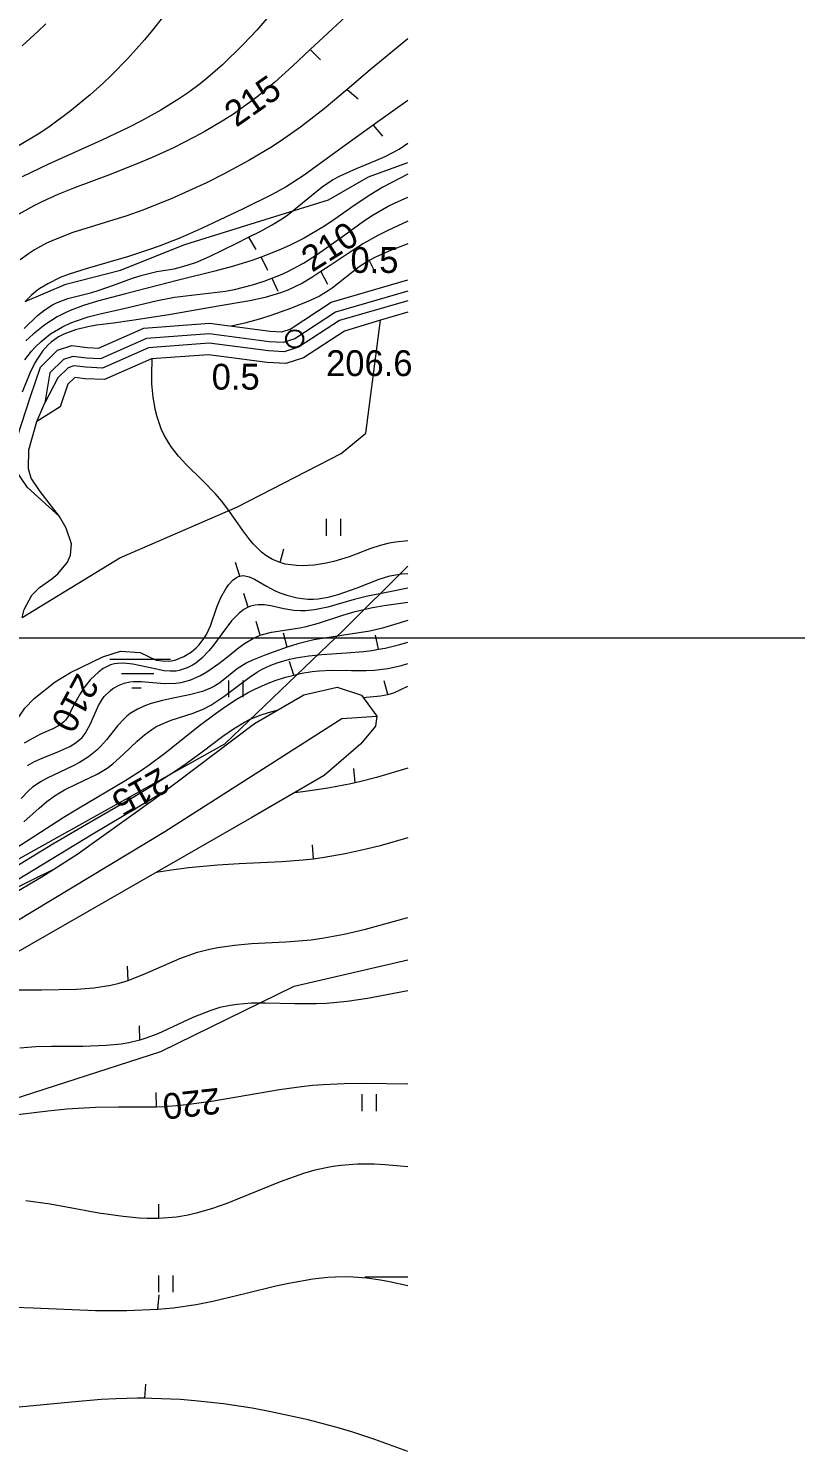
# Model space of a CAD drawing. Extents: x 1000 to 4000, y -5000 to -1000.
# Drawn here: x 1947.1 to 2054, y -4823.7 to -4625.9 of the extents above; entities that cross this region are included whole.
import ezdxf
from ezdxf.enums import TextEntityAlignment as Align

# ---------------------------------------------------------------- set-up
doc = ezdxf.new("R2010")
doc.units = 0
doc.header["$MEASUREMENT"] = 0
for name, color, linetype in [('30', 7, 'CONTINUOUS'), ('границы команд_1', 10, 'CONTINUOUS'), ('СЛОЙ_1', 7, 'CONTINUOUS'), ('СЛОЙ_24', 7, 'CONTINUOUS'), ('СЛОЙ_30', 7, 'CONTINUOUS'), ('СЛОЙ_33', 7, 'CONTINUOUS'), ('СЛОЙ_34', 7, 'CONTINUOUS'), ('СЛОЙ_37', 7, 'CONTINUOUS'), ('СЛОЙ_41', 7, 'CONTINUOUS'), ('СЛОЙ_50', 7, 'CONTINUOUS')]:
    doc.layers.add(name, color=color, linetype=linetype)
doc.styles.add('STYLE-CHAR_FAST_FONT', font='CHAR_FAST_FONT.shx')

# ---------------------------------------------------------------- blocks, each defined once
blk = doc.blocks.new('213')
at = {"layer": '30', "color": 4, "linetype": 'Continuous'}
blk.add_circle((0, 0), 1.2, dxfattribs=at)

msp = doc.modelspace()

# ---------------------------------------------------------------- linework, layer by layer
at = {"layer": 'границы команд_1', "color": 251, "lineweight": 0}
msp.add_lwpolyline([(1033.44, -1863.26), (3102.46, -1863.26), (3102.46, -4710.9), (1033.44, -4710.9)], close=True, dxfattribs=at)
at = {"layer": 'СЛОЙ_1', "color": 253, "linetype": 'Continuous', "lineweight": 0}
msp.add_lwpolyline([(2000, -4800), (1994, -4800)], dxfattribs=at)
at = {"layer": 'СЛОЙ_24', "color": 253, "linetype": 'Continuous', "lineweight": 0}
for points in [[(1946.66, -4663.97), (1952.37, -4661.55), (1959.98, -4659.62), (1968.93, -4656.02), (1977.42, -4653.39), (1988.95, -4649.81), (1994.53, -4646.61), (2000, -4644.61)], [(1965.57, -4768.53), (1984.19, -4759.42), (2000, -4755.75)], [(1868.95, -4799.13), (1913.34, -4783.66), (1943.44, -4775.67), (1965.57, -4768.53)]]:
    msp.add_lwpolyline(points, dxfattribs=at)
at = {"layer": 'СЛОЙ_30', "color": 253, "linetype": 'Continuous', "lineweight": 0}
for points in [[(1951.45, -4693.96), (1947, -4689.93), (1944.95, -4686.91), (1944.95, -4684.81), (1947.42, -4677.24), (1948.82, -4673.12), (1951.21, -4670.79), (1953.18, -4670.13), (1955.35, -4670.4), (1956.91, -4670.47), (1963.21, -4667.69), (1972.38, -4667.02), (1980.84, -4668.12), (1982.44, -4668.22), (1983.59, -4667.85), (1989.32, -4664.09), (2000, -4660.98)], [(2000, -4662.54), (1989.95, -4665.46), (1984.24, -4669.2), (1982.63, -4669.72), (1980.7, -4669.6), (1972.33, -4668.51), (1963.57, -4669.16), (1957.19, -4671.97), (1955.22, -4671.89), (1953.33, -4671.65), (1952.01, -4672.09), (1950.12, -4673.94), (1949.42, -4678.13)], [(2000, -4663.89), (1990.49, -4666.63), (1984.79, -4670.36), (1982.79, -4671.01), (1980.57, -4670.87), (1972.3, -4669.8), (1963.89, -4670.42), (1957.44, -4673.26), (1955.12, -4673.16), (1953.46, -4672.95), (1952.69, -4673.21), (1951.23, -4674.64), (1949.42, -4678.13)], [(1996.21, -4666.59), (1991.16, -4668.1), (1985.49, -4671.82), (1983, -4672.63), (1980.42, -4672.47), (1972.25, -4671.41), (1964.28, -4671.99), (1957.74, -4674.87), (1954.98, -4674.76), (1953.62, -4674.58), (1953.54, -4674.61), (1952.62, -4675.51), (1951.55, -4678.65), (1948.32, -4680.72)], [(2000, -4665.46), (1996.21, -4666.59)], [(1948.32, -4680.72), (1949.42, -4678.13)], [(1951.45, -4693.96), (1948.77, -4690.45), (1947.52, -4688.59), (1947.14, -4687.33), (1947.19, -4684.67), (1948.32, -4680.72)], [(1946.28, -4708.05), (1946.56, -4706.9), (1947.62, -4704.91), (1948.7, -4703.87), (1950.39, -4702.62), (1951.23, -4701.93), (1952.58, -4700.31), (1953.01, -4699.36), (1953.15, -4697.75), (1952.41, -4695.56), (1951.45, -4693.96)]]:
    msp.add_lwpolyline(points, dxfattribs=at)
at = {"layer": 'СЛОЙ_33', "color": 253, "linetype": 'Continuous', "lineweight": 0}
for p, q in [((1958.48, -4713.82), (1966.92, -4713.82)), ((1960.12, -4715.82), (1964.62, -4715.82)), ((1961.54, -4717.82), (1962.84, -4717.82))]:
    msp.add_line(p, q, dxfattribs=at)
for points in [[(1946.28, -4708.05), (1959.88, -4699.72), (1976.26, -4692.6), (1990.7, -4685.19), (1994.15, -4682.36), (1996.21, -4666.59)], [(1844.04, -4777.45), (1847.29, -4787.45), (1854.2, -4789.72), (1872.71, -4779.75), (1886.23, -4765.52), (1892.64, -4764.81), (1899.43, -4766.2), (1918.27, -4754.13), (1929.23, -4741.76), (1934.65, -4741.32), (1943.9, -4742.74), (1974.52, -4725.66), (1991.1, -4709.76), (2000, -4700.86)]]:
    msp.add_lwpolyline(points, dxfattribs=at)
at = {"layer": 'СЛОЙ_37', "color": 253, "linetype": 'Continuous', "lineweight": 0}
for p, q in [((1993.55, -4718.84), (1995.68, -4721.77)), ((1995.68, -4721.77), (1995.51, -4723.2)), ((1964.83, -4733.21), (1978.64, -4722.79)), ((1953.87, -4741.07), (1964.83, -4733.21)), ((1978.26, -4735.93), (1944.99, -4755.01)), ((1949.16, -4744.08), (1953.87, -4741.07))]:
    msp.add_line(p, q, dxfattribs=at)
for points in [[(1978.64, -4722.79), (1985.52, -4718.8), (1990.15, -4717.73), (1993.55, -4718.84)], [(1881.73, -4788.4), (1883.72, -4785.03), (1889.25, -4781.36), (1910.79, -4770.31), (1937.4, -4755.17), (1966.13, -4737.86), (1990.83, -4722.1), (1995.68, -4721.77)], [(1995.51, -4723.2), (1993.44, -4725.62), (1988.33, -4730.06), (1978.26, -4735.93)], [(1879.9, -4783.14), (1880.96, -4781.48), (1884.06, -4779.78), (1900.08, -4771.13), (1926.05, -4757.73), (1937.3, -4751.13), (1939.63, -4749.45), (1944.26, -4746.98), (1949.16, -4744.08)]]:
    msp.add_lwpolyline(points, dxfattribs=at)
at = {"layer": 'СЛОЙ_41', "color": 253, "linetype": 'Continuous', "lineweight": 0}
for p, q in [((1988.69, -4696.64), (1988.69, -4694.3)), ((1990.64, -4694.3), (1990.64, -4696.64)), ((1975.07, -4719.14), (1975.07, -4716.8)), ((1977.02, -4716.8), (1977.02, -4719.14)), ((1993.63, -4776.82), (1993.63, -4774.48)), ((1995.59, -4774.48), (1995.59, -4776.82)), ((1965.31, -4802.08), (1965.31, -4799.74)), ((1967.26, -4799.74), (1967.26, -4802.08))]:
    msp.add_line(p, q, dxfattribs=at)
at = {"layer": 'СЛОЙ_50', "color": 253, "linetype": 'Continuous', "lineweight": 0}
for p, q in [((1979.56, -4657.82), (1980.44, -4659.62)), ((1994.61, -4658.27), (1995.52, -4660.04)), ((1982.2, -4700.38), (1982.75, -4698.46)), ((1977.77, -4706.58), (1977.15, -4704.68)), ((1983.17, -4712.17), (1982.68, -4710.23)), ((1997.21, -4718.78), (1996.73, -4716.84)), ((1986.87, -4741.7), (1986.72, -4739.71)), ((1961.02, -4758.61), (1960.92, -4756.62)), ((1962.67, -4766.94), (1962.61, -4764.94)), ((1965.32, -4791.8), (1965.33, -4789.8)), ((1965.15, -4804.45), (1965.36, -4802.46))]:
    msp.add_line(p, q, dxfattribs=at)
for points in [[(1982.55, -4621.95), (1978.95, -4626.15), (1977.08, -4628.16), (1974.16, -4631), (1972.12, -4632.78), (1971.07, -4633.63), (1969.45, -4634.84), (1968.19, -4635.7), (1965.6, -4637.31), (1962.91, -4638.8), (1961.08, -4639.74), (1957.38, -4641.51), (1949.94, -4644.86), (1946.27, -4646.62)], [(1992.66, -4623.07), (1988.84, -4626.56)], [(1966, -4624.16), (1964.39, -4626.2), (1963.29, -4627.53), (1960.97, -4630.11), (1958.71, -4632.42), (1957.54, -4633.55), (1955.73, -4635.18), (1952.92, -4637.51), (1949.99, -4639.67), (1948.47, -4640.68), (1945.36, -4642.54)], [(1988.84, -4626.56), (1986.4, -4628.87), (1983.95, -4631.18), (1981.49, -4633.39), (1978.95, -4635.49), (1977.64, -4636.49), (1975.7, -4637.85), (1974.38, -4638.71), (1971.64, -4640.33), (1970.23, -4641.1), (1967.35, -4642.55), (1964.39, -4643.9), (1962.38, -4644.75), (1958.29, -4646.37), (1953.57, -4648.14), (1951.25, -4649.07), (1948.99, -4650.08), (1947.9, -4650.63), (1945.8, -4651.83)], [(1946.26, -4628.34), (1948.48, -4626.32), (1949.55, -4625.26)], [(2000, -4627.38), (1994.75, -4631.71), (1991.56, -4634.42), (1988.37, -4637.12), (1985.07, -4639.69), (1982.73, -4641.33), (1981.14, -4642.36), (1977.87, -4644.32), (1974.33, -4646.24), (1971.93, -4647.44), (1967.04, -4649.66), (1962.93, -4651.32), (1960.84, -4652.05), (1953.31, -4654.37), (1950.86, -4655.32), (1949.66, -4655.87), (1947.97, -4656.8), (1947.15, -4657.32), (1946, -4658.17)], [(1986.4, -4628.87), (1987.82, -4630.28)], [(1991.56, -4634.42), (1993.07, -4635.73)], [(2000, -4635.95), (1995.17, -4639.41), (1990.33, -4642.88), (1985.54, -4646.37), (1983.06, -4647.98), (1981.11, -4649.08), (1977.08, -4651.09), (1971.26, -4653.81), (1968.33, -4655.09), (1965.36, -4656.25), (1963.87, -4656.79), (1961.07, -4657.69), (1955.34, -4659.37), (1952.82, -4660.19), (1951.58, -4660.66), (1949.82, -4661.5), (1948.73, -4662.18), (1948.22, -4662.55), (1947.5, -4663.17), (1946.66, -4663.97)], [(1995.17, -4639.41), (1996.46, -4640.94)], [(1946.52, -4667.73), (1948.41, -4665.95), (1949.42, -4665.15), (1950.49, -4664.47), (1951.05, -4664.18), (1952.63, -4663.58), (1955.98, -4662.72), (1957, -4662.42), (1959, -4661.72), (1961.65, -4660.75), (1962.99, -4660.32), (1965.03, -4659.81), (1967.45, -4659.41), (1968.47, -4659.17), (1970.45, -4658.53), (1972.38, -4657.72), (1976.18, -4655.85), (1977.81, -4655.03), (1979.43, -4654.22), (1981.02, -4653.35), (1982.55, -4652.4), (1983.29, -4651.89), (1985.34, -4650.24), (1988.06, -4648.01), (1989.51, -4647.04), (1990.59, -4646.46), (1992.85, -4645.46), (1995.55, -4644.35), (1996.87, -4643.76), (1998.78, -4642.73), (2000, -4641.93)], [(2000, -4646.24), (1996.51, -4648.05), (1994.83, -4649.05), (1992.67, -4650.5), (1989.84, -4652.51), (1988.4, -4653.47), (1985.57, -4655.15), (1983.61, -4656.14), (1982.28, -4656.74), (1979.56, -4657.82), (1978.29, -4658.26), (1975.7, -4659.05), (1973.09, -4659.75), (1967.85, -4661.06), (1960.67, -4662.93), (1956.75, -4663.93), (1954.82, -4664.52), (1952.95, -4665.24), (1952.05, -4665.66), (1951.14, -4666.14), (1949.41, -4667.25), (1947.78, -4668.52), (1946.76, -4669.46)], [(1946.64, -4672.1), (1947.58, -4670.9), (1948.09, -4670.34), (1948.9, -4669.55), (1950.23, -4668.5), (1951.88, -4667.52), (1953.04, -4666.98), (1953.84, -4666.66), (1955.47, -4666.13), (1957.12, -4665.71), (1960.43, -4664.98), (1965.11, -4663.86), (1967.47, -4663.4), (1974.58, -4662.54), (1975.85, -4662.3), (1978.36, -4661.68), (1980, -4661.15), (1981.07, -4660.73), (1982.15, -4660.31), (1983.19, -4659.83), (1985.47, -4658.62), (1987.43, -4657.38), (1991.21, -4654.67), (1993.83, -4652.8), (1995.17, -4651.92), (1997.25, -4650.71), (1998.15, -4650.26), (2000, -4649.44)], [(2000, -4652.79), (1997.2, -4654.09), (1995.84, -4654.79), (1993.84, -4655.92), (1992.26, -4656.91), (1989.17, -4658.98), (1987.89, -4659.81), (1986.62, -4660.64), (1985.31, -4661.41), (1983.27, -4662.39), (1982.25, -4662.79), (1980.14, -4663.42), (1977.98, -4663.89), (1973.58, -4664.62), (1966.68, -4665.84), (1961.56, -4666.65), (1958.99, -4666.99), (1956.61, -4667.3), (1955.43, -4667.5), (1953.68, -4667.93), (1952.08, -4668.54), (1951.33, -4668.93), (1950.3, -4669.65), (1949.87, -4670.04), (1949.1, -4670.9), (1948.43, -4671.86), (1948.04, -4672.54), (1947.35, -4673.97), (1946.26, -4676.6)], [(2000, -4655.93), (1997.59, -4656.87), (1995.58, -4657.76), (1994.61, -4658.27), (1993.22, -4659.13), (1989.47, -4662.11), (1988.89, -4662.51), (1987.68, -4663.22), (1986.42, -4663.84), (1983.8, -4664.92), (1980.94, -4665.93), (1979.5, -4666.39), (1977.31, -4666.99), (1975.41, -4667.41)], [(1977.81, -4655.03), (1978.83, -4656.75)], [(1981.07, -4660.73), (1981.89, -4662.56)], [(1987.89, -4659.81), (1988.81, -4661.59)], [(2000, -4697.33), (1998.3, -4697.53), (1997.42, -4697.68), (1996.14, -4697.98), (1994.71, -4698.46), (1992.82, -4699.2), (1991.85, -4699.56), (1989.71, -4700.22), (1988.61, -4700.47), (1986.94, -4700.73), (1985.29, -4700.83), (1984.48, -4700.8), (1982.93, -4700.58), (1982.2, -4700.38), (1981.16, -4699.96), (1980.2, -4699.38), (1979.61, -4698.91), (1978.51, -4697.82), (1977.99, -4697.21), (1977, -4695.9), (1975.06, -4693.13), (1974.04, -4691.78), (1973.21, -4690.81), (1971.46, -4689), (1969.13, -4686.7), (1968.05, -4685.53), (1967.08, -4684.3), (1966.65, -4683.66), (1966.01, -4682.52), (1965.65, -4681.72), (1965.06, -4680.04), (1964.84, -4679.16), (1964.52, -4677.34), (1964.35, -4675.44), (1964.31, -4674.14), (1964.39, -4671.98)], [(1959.98, -4712.74), (1962.69, -4712.91), (1964.95, -4713.96), (1965.8, -4714.09), (1966.65, -4714.11), (1967.07, -4714.07), (1967.66, -4713.95), (1968.8, -4713.49), (1969.87, -4712.81), (1970.52, -4712.25), (1970.91, -4711.85), (1971.59, -4710.98), (1971.95, -4710.4), (1972.5, -4709.19), (1973.4, -4706.6), (1973.96, -4705.23), (1974.63, -4704.02), (1975.02, -4703.46), (1975.67, -4702.77), (1976.14, -4702.44), (1976.39, -4702.32), (1976.58, -4702.26), (1976.77, -4702.21), (1977.13, -4702.19), (1977.88, -4702.35), (1978.66, -4702.7), (1980.29, -4703.65), (1981.54, -4704.31), (1982.18, -4704.59)], [(1976.58, -4702.26), (1975.98, -4700.35)], [(1982.18, -4704.59), (1983.13, -4704.94), (1984.59, -4705.31), (1986.08, -4705.47), (1986.83, -4705.46), (1987.53, -4705.41), (1988.93, -4705.18), (1990.31, -4704.83), (1992.94, -4703.9), (1996.01, -4702.68), (1997.52, -4702.22), (1999.13, -4701.93), (2000, -4701.88)], [(2000, -4703.94), (1997.51, -4704.44), (1994.2, -4705.11), (1992.54, -4705.51), (1988.86, -4706.58), (1987, -4706.97), (1985.74, -4707.11), (1985.1, -4707.12), (1984.14, -4707.06), (1982.75, -4706.81), (1980.91, -4706.41), (1980.01, -4706.28), (1979.14, -4706.26), (1978.72, -4706.3), (1978.1, -4706.45), (1977.77, -4706.58), (1977.14, -4706.93), (1976.54, -4707.39), (1975.45, -4708.5), (1974.08, -4710.29), (1972.94, -4711.89), (1972.33, -4712.65), (1971.31, -4713.71), (1970.45, -4714.39), (1969.99, -4714.69), (1969.26, -4715.06), (1968.12, -4715.43), (1967.71, -4715.5), (1966.88, -4715.53), (1966.03, -4715.45), (1964.31, -4715.11), (1961.68, -4714.52), (1960.39, -4714.38), (1959.56, -4714.42), (1959.15, -4714.48), (1958.56, -4714.64), (1957.56, -4715.14), (1956.93, -4715.6), (1955.8, -4716.69), (1954.87, -4717.85), (1954.33, -4718.66), (1953.39, -4720.39), (1952.72, -4721.74), (1952.31, -4722.33), (1952.02, -4722.64), (1951.32, -4723.15), (1950.53, -4723.57), (1948.83, -4724.31), (1947.28, -4725.11), (1946.56, -4725.57)], [(1987.57, -4708.81), (1990.95, -4707.71), (1992.65, -4707.2), (1995.07, -4706.64), (1996.7, -4706.35), (2000, -4705.89)], [(1932.07, -4709.33), (1934.36, -4709.48), (1935.44, -4709.49), (1936.94, -4709.75), (1938.92, -4710.73), (1940.69, -4712.56), (1941.36, -4713.68), (1941.94, -4715.49), (1941.98, -4716.94), (1941.24, -4719.9), (1940.62, -4722.29), (1940.59, -4723.64), (1941, -4724.36), (1942.4, -4725.11), (1943.79, -4724.66), (1944.22, -4724.07), (1944.95, -4723.15), (1946.63, -4720.69), (1947.93, -4719.31), (1950.87, -4717), (1952.99, -4715.69), (1957.49, -4713.51), (1959.98, -4712.74)], [(2000, -4708.46), (1996.5, -4709.53), (1994.72, -4709.94), (1986.92, -4711.15), (1984.66, -4711.71), (1983.17, -4712.17), (1980.22, -4713.22), (1978.37, -4713.97), (1977.47, -4714.41), (1976.22, -4715.2), (1973.83, -4717.14), (1973.06, -4717.61), (1972.52, -4717.88), (1971.39, -4718.33), (1969.59, -4718.82), (1967.09, -4719.33), (1965.83, -4719.6), (1964.23, -4720.04), (1963.46, -4720.32), (1962.35, -4720.81), (1961.33, -4721.43), (1960.86, -4721.79), (1960.41, -4722.2), (1959.57, -4723.11), (1958.01, -4725.09), (1957.19, -4726.03), (1956.65, -4726.54), (1955.49, -4727.45), (1954.23, -4728.24), (1953.35, -4728.71), (1951.53, -4729.59), (1949.74, -4730.42), (1948.89, -4730.88), (1947.69, -4731.69), (1947.14, -4732.17), (1946.13, -4733.24)], [(1947.01, -4728.65), (1947.98, -4728.09), (1949.03, -4727.62), (1951.23, -4726.75), (1952.89, -4726.01), (1953.64, -4725.56), (1954.31, -4725.04), (1954.61, -4724.74), (1955.04, -4724.2), (1955.73, -4722.96), (1956.91, -4720.28), (1957.41, -4719.45), (1957.7, -4719.06), (1958.51, -4718.26), (1958.92, -4717.95), (1959.8, -4717.46), (1960.5, -4717.19), (1961.27, -4717.02), (1961.79, -4716.96), (1962.85, -4716.94), (1966.09, -4717.21), (1967.69, -4717.19), (1968.4, -4717.09), (1969.79, -4716.7), (1971.13, -4716.1), (1971.99, -4715.6), (1973.65, -4714.46), (1974.86, -4713.5), (1976.43, -4712.24), (1977.24, -4711.66), (1978.49, -4710.91), (1979.15, -4710.62), (1979.45, -4710.51), (1979.75, -4710.4), (1981.01, -4710.08), (1984.96, -4709.47), (1985.84, -4709.28), (1987.57, -4708.81)], [(1979.45, -4710.51), (1978.87, -4708.59)], [(1946.49, -4736.53), (1948.62, -4734.6), (1949.72, -4733.68), (1950.86, -4732.84), (1951.46, -4732.46), (1952.18, -4732.05), (1953.68, -4731.31), (1956.71, -4729.88), (1958.13, -4729.02), (1958.91, -4728.43), (1960.39, -4727.1), (1962.3, -4725.25), (1963.29, -4724.39), (1964.33, -4723.62), (1964.88, -4723.28), (1965.57, -4722.93), (1967.04, -4722.35), (1970.1, -4721.37), (1971.58, -4720.78), (1972.55, -4720.27), (1974.38, -4719.06), (1977.88, -4716.39), (1979.08, -4715.59), (1979.7, -4715.24), (1980.93, -4714.66), (1981.78, -4714.34), (1983.53, -4713.85), (1984.42, -4713.66), (1986.21, -4713.38), (1988.01, -4713.19), (1991.47, -4712.96), (1993.83, -4712.76), (1995.01, -4712.61), (1995.93, -4712.45), (1996.86, -4712.29), (1998.89, -4711.79), (2000, -4711.47)], [(1995.93, -4712.45), (1995.52, -4710.49)], [(1945.04, -4740.38), (1948.01, -4738.48), (1951.96, -4735.92), (1953.96, -4734.68), (1960.71, -4730.71), (1962.91, -4729.32), (1963.98, -4728.58), (1966.34, -4726.82), (1969.41, -4724.34), (1970.96, -4723.1), (1973.15, -4721.44), (1974.28, -4720.65), (1976.01, -4719.52), (1977.78, -4718.49), (1978.69, -4718.02), (1980.56, -4717.18), (1981.51, -4716.81), (1982.98, -4716.34), (1984.1, -4716.07), (1985.22, -4715.81), (1986.69, -4715.57), (1987.63, -4715.46), (1989.37, -4715.36), (1992.18, -4715.42), (1994.22, -4715.43), (1995.38, -4715.38), (1997.22, -4715.16), (1999.13, -4714.73), (2000, -4714.45)], [(1984.1, -4716.07), (1983.53, -4714.16)], [(1993.79, -4719.18), (1996.22, -4718.96), (1997.21, -4718.78), (1998.06, -4718.51), (2000, -4717.6)], [(1943.73, -4743.77), (1950.53, -4739.59), (1955.22, -4736.84), (1961.49, -4733.22), (1964.58, -4731.35), (1967.64, -4729.39), (1969.14, -4728.37), (1971.35, -4726.76), (1974.25, -4724.57), (1975.73, -4723.53), (1977.27, -4722.61), (1978.06, -4722.21), (1979.56, -4721.59), (1980.59, -4721.26), (1981.79, -4720.96)], [(2000, -4729.02), (1997.38, -4729.84), (1995.62, -4730.34), (1993.26, -4730.93), (1992.67, -4731.06), (1992.08, -4731.2), (1989.12, -4731.78), (1987.63, -4732.02), (1985.38, -4732.33), (1984.23, -4732.45)], [(1992.67, -4731.06), (1992.48, -4729.07)], [(1943.14, -4746.02), (1956.12, -4738.18), (1966.31, -4732.09)], [(2000, -4738.72), (1996.14, -4739.85), (1994.21, -4740.34), (1991.29, -4740.99), (1988.35, -4741.5), (1986.87, -4741.7), (1985.4, -4741.86), (1982.44, -4742.08), (1976.5, -4742.36), (1973.53, -4742.54), (1969.45, -4742.94), (1966.74, -4743.29), (1964.94, -4743.57)], [(1943.82, -4746.56), (1947.36, -4744.73), (1950.84, -4743.01)], [(1939.66, -4759.78), (1942.76, -4759.92), (1948.96, -4759.94), (1953.83, -4759.86), (1956.25, -4759.66), (1958.62, -4759.28), (1959.78, -4758.99), (1961.02, -4758.61), (1963.45, -4757.67), (1968.25, -4755.56), (1970.69, -4754.68), (1972.39, -4754.24), (1973.54, -4754.02), (1975.87, -4753.69), (1978.23, -4753.49), (1983, -4753.24), (1986.56, -4752.95), (1988.09, -4752.74), (1991.12, -4752.19), (1994.11, -4751.49), (2000, -4749.85)], [(2000, -4760.07), (1994.37, -4761.13), (1991.54, -4761.55), (1988.69, -4761.82), (1987.26, -4761.89), (1984.23, -4761.88), (1980.19, -4761.78), (1978.19, -4761.81), (1976.22, -4761.97), (1975.24, -4762.11), (1973.81, -4762.41), (1972.54, -4762.79), (1970.06, -4763.78), (1965.17, -4766.04), (1963.51, -4766.67), (1962.67, -4766.94), (1961.12, -4767.31), (1960.07, -4767.49), (1957.95, -4767.71), (1954.71, -4767.81), (1950.34, -4767.81), (1948.16, -4767.88), (1945.96, -4768.06)], [(1944.52, -4777.45), (1949.83, -4776.78), (1952.5, -4776.52), (1956.5, -4776.29), (1959.68, -4776.26), (1963.91, -4776.26), (1964.97, -4776.22), (1966.03, -4776.19), (1968.34, -4776.01), (1969.88, -4775.84), (1972.94, -4775.41), (1982.13, -4773.84), (1985.19, -4773.41), (1986.73, -4773.24), (1988.2, -4773.12), (1991.14, -4772.97), (1994.09, -4772.92), (2000, -4773.03)], [(1964.97, -4776.22), (1964.95, -4774.22)], [(2000, -4784.58), (1996.86, -4784.32), (1995.3, -4784.25), (1992.98, -4784.24), (1990.68, -4784.4), (1989.54, -4784.56), (1987.07, -4785.08), (1985.45, -4785.55), (1982.22, -4786.69), (1979.03, -4787.99), (1974.77, -4789.7), (1972.64, -4790.45), (1970.49, -4791.07), (1969.41, -4791.32), (1967.79, -4791.6), (1965.32, -4791.8), (1963.67, -4791.79), (1962.56, -4791.74), (1960.33, -4791.53), (1956.96, -4791.04), (1952.44, -4790.22), (1950.17, -4789.82), (1946.78, -4789.34)], [(1941.3, -4804.01), (1947.81, -4804.26), (1956.5, -4804.62), (1960.83, -4804.64), (1965.15, -4804.45), (1967.3, -4804.25), (1970.52, -4803.8), (1972.85, -4803.34), (1977.5, -4802.23), (1981.62, -4801.21), (1983.68, -4800.76), (1986.78, -4800.22), (1988.84, -4799.99), (1989.88, -4799.93), (1991.43, -4799.91), (1992.38, -4799.94), (1994.28, -4800.09), (1996.19, -4800.36), (1997.46, -4800.58), (2000, -4801.14)], [(1963.34, -4816.87), (1963.5, -4814.88)], [(2000, -4824.26), (1995.43, -4822.59), (1992.36, -4821.6), (1990.3, -4820.99), (1986.14, -4819.88), (1980.93, -4818.73), (1978.3, -4818.24), (1974.33, -4817.64), (1970.34, -4817.2), (1968.34, -4817.05), (1964.34, -4816.88), (1963.34, -4816.87), (1962.34, -4816.86), (1959.35, -4816.94), (1957.28, -4817.05), (1953.15, -4817.4), (1944.89, -4818.19)]]:
    msp.add_lwpolyline(points, dxfattribs=at)

# ---------------------------------------------------------------- block references
at = {"layer": 'СЛОЙ_30', "color": 253, "linetype": 'Continuous', "lineweight": 0}
msp.add_blockref('213', (1984.24, -4669.2), dxfattribs=at)

# ---------------------------------------------------------------- texts
at = {"layer": 'СЛОЙ_34', "color": 253, "linetype": 'Continuous', "lineweight": 0, "style": 'STYLE-CHAR_FAST_FONT'}
for s, p in [('0.5', (1995.36, -4658.2)), ('206.6', (1994.64, -4672.58)), ('0.5', (1976.02, -4674.47))]:
    msp.add_text(s, height=3.6, dxfattribs=at).set_placement(p, align=Align.MIDDLE_CENTER)
at = {"layer": 'СЛОЙ_50', "color": 253, "linetype": 'Continuous', "lineweight": 0, "style": 'STYLE-CHAR_FAST_FONT'}
for s, rotation, p in [('215', 35.0212, (1978.35, -4636)), ('210', 32.29, (1989.1, -4656.32)), ('210', 241.6315, (1953.66, -4719.99)), ('215', 209.1613, (1962.8, -4732.34)), ('220', 186.273, (1969.87, -4775.8))]:
    msp.add_text(s, height=3.6, rotation=rotation, dxfattribs=at).set_placement(p, align=Align.MIDDLE_CENTER)

doc.saveas('drawing.dxf')
